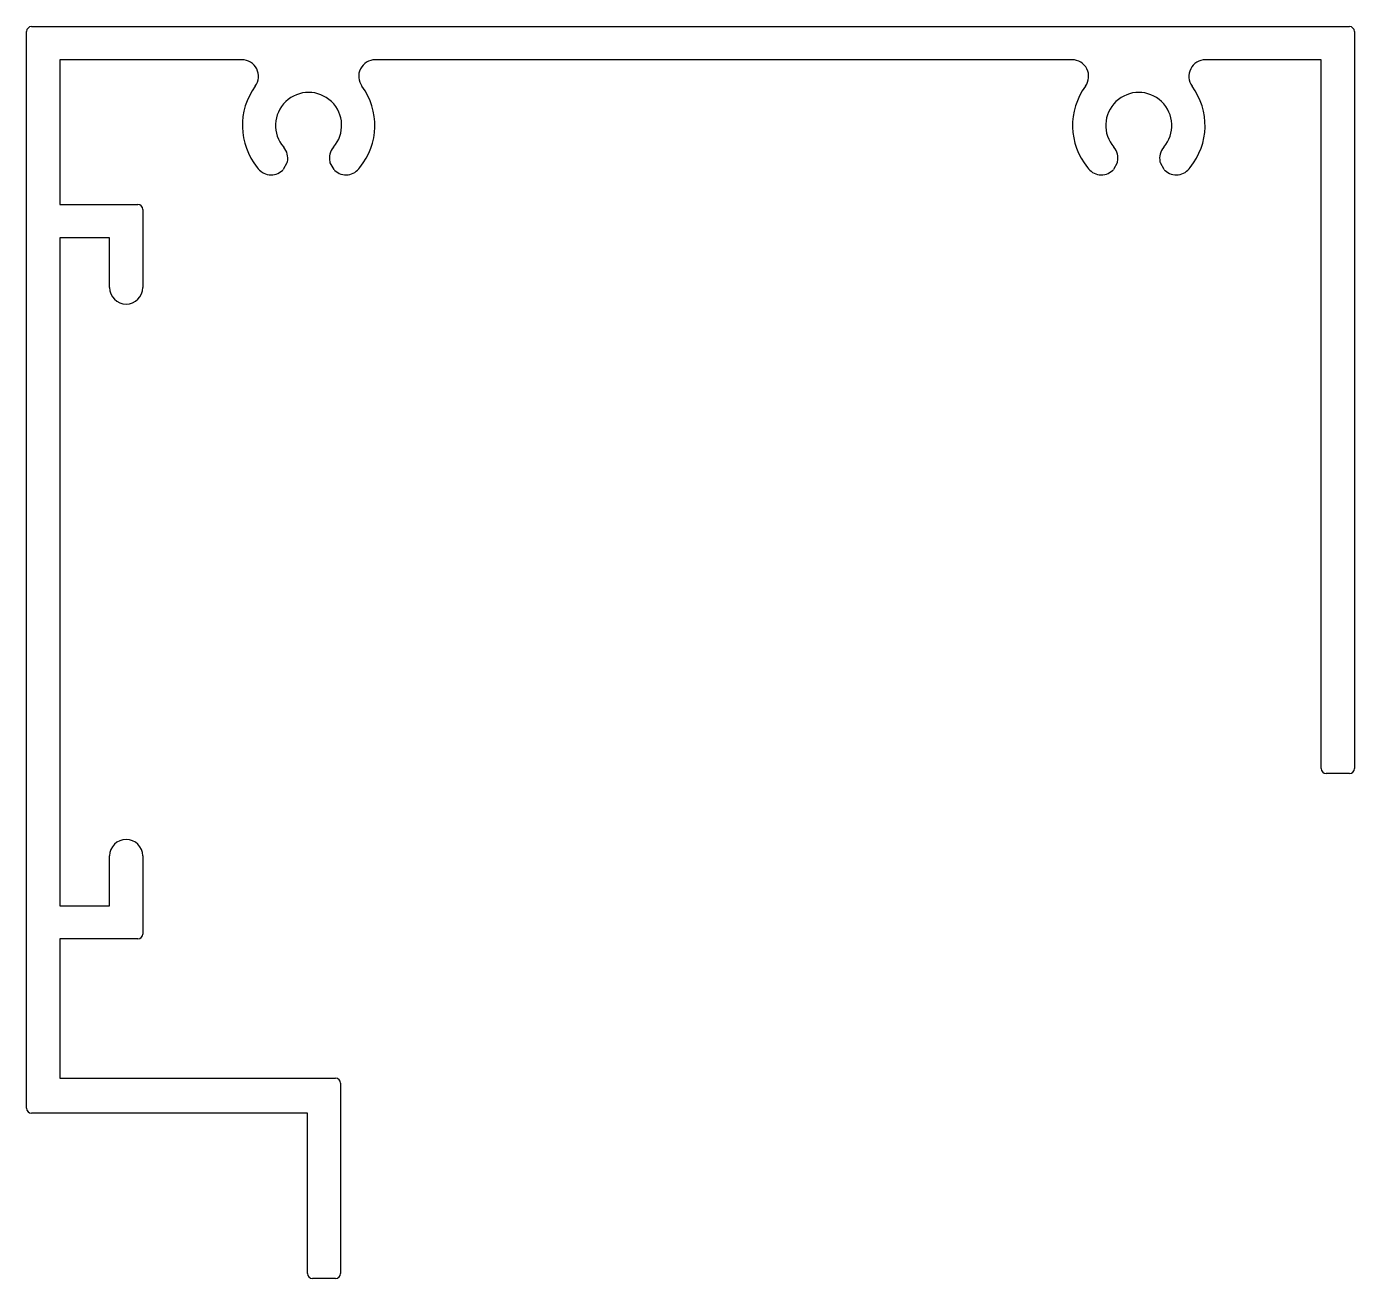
# Model space of a CAD drawing. Extents: x 1246.9 to 1326.9, y 811.7 to 887.1.
import ezdxf

# ---------------------------------------------------------------- set-up
doc = ezdxf.new("R2010")
doc.units = 0
doc.layers.get('0').update_dxf_attribs({"linetype": 'CONTINUOUS'})

msp = doc.modelspace()

# ---------------------------------------------------------------- linework, layer by layer
for p, q in [((1246.941, 821.968), (1246.941, 886.838)), ((1247.241, 887.138), (1326.641, 887.138)), ((1326.941, 886.838), (1326.941, 842.438)), ((1248.941, 885.138), (1248.941, 876.419)), ((1259.913, 885.138), (1248.941, 885.138)), ((1309.93, 885.138), (1267.951, 885.138)), ((1324.941, 885.138), (1317.968, 885.138)), ((1324.941, 842.438), (1324.941, 885.138)), ((1262.629, 878.921), (1262.401, 878.525)), ((1265.463, 878.526), (1265.235, 878.92)), ((1312.646, 878.92), (1312.418, 878.526)), ((1315.48, 878.525), (1315.252, 878.921)), ((1248.941, 876.419), (1253.641, 876.419)), ((1253.941, 876.119), (1253.941, 871.419)), ((1248.941, 874.419), (1248.941, 834.168)), ((1251.941, 874.419), (1248.941, 874.419)), ((1251.941, 871.419), (1251.941, 874.419)), ((1326.641, 842.138), (1325.241, 842.138)), ((1251.941, 834.168), (1251.941, 837.168)), ((1253.941, 837.168), (1253.941, 832.468)), ((1248.941, 834.168), (1251.941, 834.168)), ((1248.941, 832.168), (1248.941, 823.78)), ((1253.641, 832.168), (1248.941, 832.168)), ((1248.941, 823.78), (1265.562, 823.78)), ((1265.862, 823.48), (1265.862, 812.017)), ((1263.862, 821.668), (1247.241, 821.668)), ((1263.862, 812.017), (1263.862, 821.668)), ((1265.562, 811.717), (1264.162, 811.717))]:
    msp.add_line(p, q)
for centre, radius, start, end in [((1247.241, 886.838), 0.3, 90, 180), ((1326.641, 886.838), 0.3, 360, 90), ((1259.913, 884.138), 1, 323.62585, 90), ((1267.951, 884.138), 1, 90, 216.37415), ((1309.93, 884.138), 1, 323.62585, 90), ((1317.968, 884.138), 1, 90, 216.37415), ((1263.932, 881.178), 3.992, 143.62585, 219.20433), ((1263.932, 881.178), 3.992, 320.79567, 36.37415), ((1313.949, 881.178), 3.992, 143.62585, 219.20433), ((1313.949, 881.178), 3.992, 320.79567, 36.37415), ((1263.932, 881.178), 1.992, 318.86039, 221.13961), ((1313.949, 881.178), 1.992, 318.86039, 221.13961), ((1261.676, 879.207), 1.003, 347.63755, 41.13961), ((1266.188, 879.207), 1.003, 138.86039, 192.4012), ((1311.693, 879.207), 1.003, 347.5988, 41.13961), ((1316.205, 879.207), 1.003, 138.86039, 192.36245), ((1261.676, 879.207), 1.003, 213.41883, 312.36245), ((1262.184, 878.65), 0.25, 312.36245, 330), ((1262.412, 879.046), 0.25, 330, 347.63755), ((1265.452, 879.045), 0.25, 192.4012, 210), ((1265.68, 878.651), 0.25, 210, 227.5988), ((1266.188, 879.207), 1.003, 227.5988, 326.58117), ((1311.693, 879.207), 1.003, 213.41883, 312.4012), ((1312.201, 878.651), 0.25, 312.4012, 330), ((1312.429, 879.045), 0.25, 330, 347.5988), ((1315.469, 879.046), 0.25, 192.36245, 210), ((1315.697, 878.65), 0.25, 210, 227.63755), ((1316.205, 879.207), 1.003, 227.63755, 326.58117), ((1253.641, 876.119), 0.3, 360, 90), ((1252.941, 871.419), 1, 180, 0), ((1325.241, 842.438), 0.3, 180, 270), ((1326.641, 842.438), 0.3, 270, 0), ((1252.941, 837.168), 1, 0, 180), ((1253.641, 832.468), 0.3, 270, 0), ((1265.562, 823.48), 0.3, 360, 90), ((1247.241, 821.968), 0.3, 180, 270), ((1264.162, 812.017), 0.3, 180, 270), ((1265.562, 812.017), 0.3, 270, 0)]:
    msp.add_arc(centre, radius, start, end)

doc.saveas('drawing.dxf')
